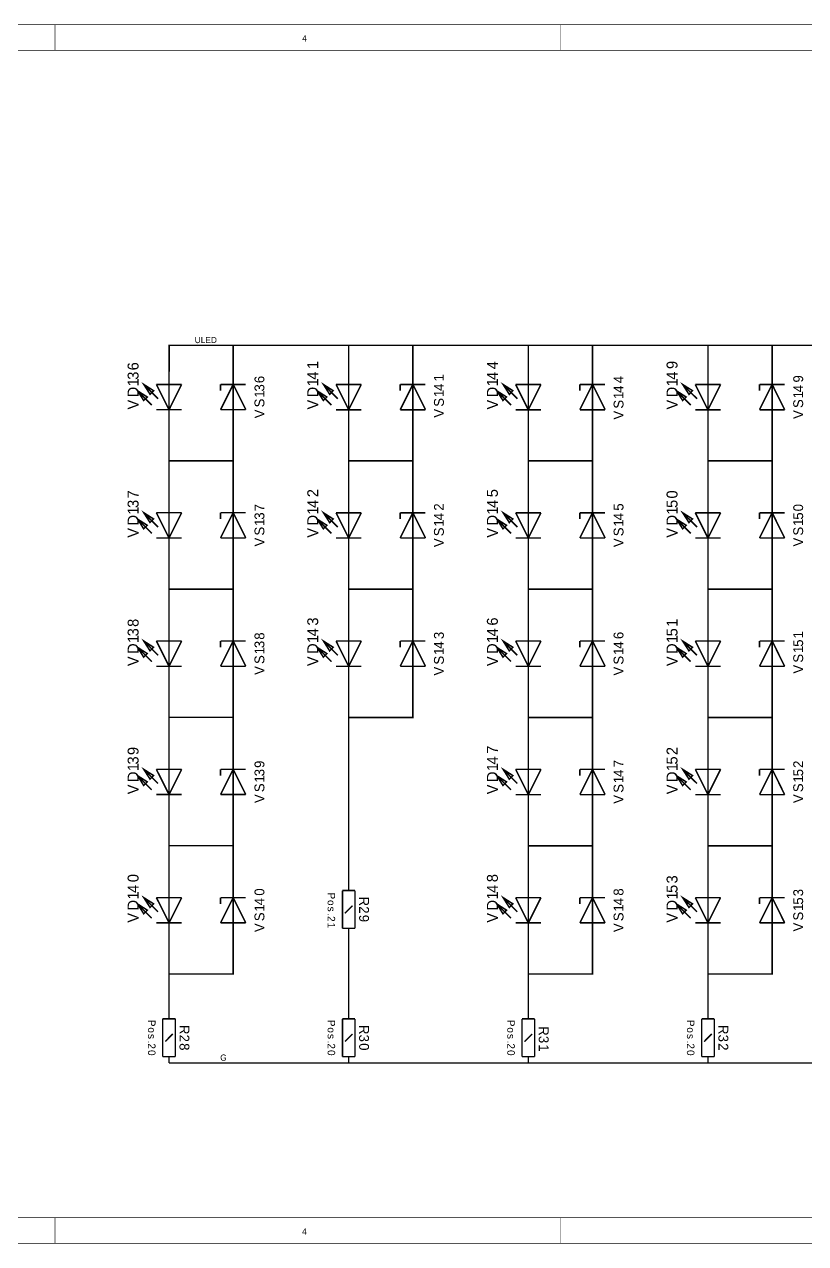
# Model space of a CAD drawing. Header units: millimetres. Extents: x 0 to 23.6, y 0 to 9.5.
# Drawn here: x 11.57 to 17.66, y 0 to 9.5 of the extents above; entities that cross this region are included whole.
import ezdxf

# ---------------------------------------------------------------- set-up
doc = ezdxf.new("R2010")
doc.units = ezdxf.units.MM
doc.header["$MEASUREMENT"] = 0
doc.layers.add('Sheet', color=255, linetype='Continuous')

msp = doc.modelspace()

# ---------------------------------------------------------------- linework, layer by layer
at = {"layer": 'Sheet'}
for points, const_width in [([(0, 9.4992), (0, 0), (23.622, 0), (23.622, 9.4992), (0, 9.4992), (0, 9.4992)], 0.0039), ([(0, 9.4992), (23.622, 9.4992), (23.622, 0), (0, 0), (0, 9.4992)], 0.0039), ([(0.2005, 9.2995), (0.2005, 0.1997), (23.4224, 0.1997), (23.4224, 9.2995), (0.2005, 9.2995), (0.2005, 9.2995)], 0.0039), ([(0.2005, 9.2995), (23.4224, 9.2995), (23.4224, 0.1997), (0.2005, 0.1997), (0.2005, 9.2995)], 0.0039), ([(12.5307, 6.597), (12.5027, 6.5695), (12.4543, 6.6459), (12.5307, 6.597)], 0.0118), ([(12.58, 6.6463), (12.552, 6.6183), (12.5032, 6.6952), (12.58, 6.6463)], 0.0118), ([(12.58, 6.6463), (12.552, 6.6183), (12.5032, 6.6952), (12.58, 6.6463)], 0.0039), ([(13.9305, 6.597), (13.9029, 6.5695), (13.8544, 6.6455), (13.9305, 6.597)], 0.0118), ([(13.9797, 6.6463), (13.9522, 6.6179), (13.9037, 6.6948), (13.9797, 6.6463)], 0.0118), ([(13.9797, 6.6463), (13.9522, 6.6179), (13.9037, 6.6948), (13.9797, 6.6463)], 0.0039), ([(15.3306, 6.597), (15.303, 6.5695), (15.2546, 6.6455), (15.3306, 6.597)], 0.0118), ([(15.3799, 6.6463), (15.3523, 6.6179), (15.3039, 6.6948), (15.3799, 6.6463)], 0.0118), ([(15.3799, 6.6463), (15.3523, 6.6179), (15.3039, 6.6948), (15.3799, 6.6463)], 0.0039), ([(16.7308, 6.597), (16.7032, 6.5695), (16.6547, 6.6455), (16.7308, 6.597)], 0.0118), ([(16.78, 6.6463), (16.7525, 6.6179), (16.7032, 6.6948), (16.78, 6.6463)], 0.0118), ([(16.78, 6.6463), (16.7525, 6.6179), (16.7032, 6.6948), (16.78, 6.6463)], 0.0039), ([(12.5307, 6.597), (12.5027, 6.5695), (12.4543, 6.6459), (12.5307, 6.597)], 0.0039), ([(13.9305, 6.597), (13.9029, 6.5695), (13.8544, 6.6455), (13.9305, 6.597)], 0.0039), ([(15.3306, 6.597), (15.303, 6.5695), (15.2546, 6.6455), (15.3306, 6.597)], 0.0039), ([(16.7308, 6.597), (16.7032, 6.5695), (16.6547, 6.6455), (16.7308, 6.597)], 0.0039), ([(12.58, 5.6464), (12.552, 5.6184), (12.5032, 5.6952), (12.58, 5.6464)], 0.0118), ([(13.9797, 5.6464), (13.9522, 5.618), (13.9037, 5.6948), (13.9797, 5.6464)], 0.0118), ([(15.3799, 5.6464), (15.3523, 5.618), (15.3039, 5.6948), (15.3799, 5.6464)], 0.0118), ([(16.78, 5.6464), (16.7525, 5.618), (16.7032, 5.6948), (16.78, 5.6464)], 0.0118), ([(12.5307, 5.5971), (12.5027, 5.5695), (12.4543, 5.646), (12.5307, 5.5971)], 0.0118), ([(12.5307, 5.5971), (12.5027, 5.5695), (12.4543, 5.646), (12.5307, 5.5971)], 0.0039), ([(12.58, 5.6464), (12.552, 5.6184), (12.5032, 5.6952), (12.58, 5.6464)], 0.0039), ([(13.9305, 5.5971), (13.9029, 5.5695), (13.8544, 5.6455), (13.9305, 5.5971)], 0.0118), ([(13.9305, 5.5971), (13.9029, 5.5695), (13.8544, 5.6455), (13.9305, 5.5971)], 0.0039), ([(13.9797, 5.6464), (13.9522, 5.618), (13.9037, 5.6948), (13.9797, 5.6464)], 0.0039), ([(15.3306, 5.5971), (15.303, 5.5695), (15.2546, 5.6455), (15.3306, 5.5971)], 0.0118), ([(15.3306, 5.5971), (15.303, 5.5695), (15.2546, 5.6455), (15.3306, 5.5971)], 0.0039), ([(15.3799, 5.6464), (15.3523, 5.618), (15.3039, 5.6948), (15.3799, 5.6464)], 0.0039), ([(16.7308, 5.5971), (16.7032, 5.5695), (16.6547, 5.6455), (16.7308, 5.5971)], 0.0118), ([(16.7308, 5.5971), (16.7032, 5.5695), (16.6547, 5.6455), (16.7308, 5.5971)], 0.0039), ([(16.78, 5.6464), (16.7525, 5.618), (16.7032, 5.6948), (16.78, 5.6464)], 0.0039), ([(12.5307, 4.5971), (12.5027, 4.5691), (12.4543, 4.646), (12.5307, 4.5971)], 0.0118), ([(12.58, 4.6464), (12.552, 4.6184), (12.5032, 4.6953), (12.58, 4.6464)], 0.0118), ([(12.58, 4.6464), (12.552, 4.6184), (12.5032, 4.6953), (12.58, 4.6464)], 0.0039), ([(13.9305, 4.5971), (13.9029, 4.5696), (13.8544, 4.6456), (13.9305, 4.5971)], 0.0118), ([(13.9797, 4.6464), (13.9522, 4.618), (13.9037, 4.6949), (13.9797, 4.6464)], 0.0118), ([(13.9797, 4.6464), (13.9522, 4.618), (13.9037, 4.6949), (13.9797, 4.6464)], 0.0039), ([(15.3306, 4.5971), (15.303, 4.5696), (15.2546, 4.6456), (15.3306, 4.5971)], 0.0118), ([(15.3799, 4.6464), (15.3523, 4.618), (15.3039, 4.6949), (15.3799, 4.6464)], 0.0118), ([(15.3799, 4.6464), (15.3523, 4.618), (15.3039, 4.6949), (15.3799, 4.6464)], 0.0039), ([(16.7308, 4.5971), (16.7032, 4.5696), (16.6547, 4.6456), (16.7308, 4.5971)], 0.0118), ([(16.78, 4.6464), (16.7525, 4.618), (16.7032, 4.6949), (16.78, 4.6464)], 0.0118), ([(16.78, 4.6464), (16.7525, 4.618), (16.7032, 4.6949), (16.78, 4.6464)], 0.0039), ([(12.5307, 4.5971), (12.5027, 4.5691), (12.4543, 4.646), (12.5307, 4.5971)], 0.0039), ([(13.9305, 4.5971), (13.9029, 4.5696), (13.8544, 4.6456), (13.9305, 4.5971)], 0.0039), ([(15.3306, 4.5971), (15.303, 4.5696), (15.2546, 4.6456), (15.3306, 4.5971)], 0.0039), ([(16.7308, 4.5971), (16.7032, 4.5696), (16.6547, 4.6456), (16.7308, 4.5971)], 0.0039), ([(12.58, 3.6465), (12.552, 3.6185), (12.5032, 3.6949), (12.58, 3.6465)], 0.0118), ([(15.3799, 3.6465), (15.3523, 3.6181), (15.3039, 3.6949), (15.3799, 3.6465)], 0.0118), ([(16.78, 3.6465), (16.7525, 3.6181), (16.7032, 3.6949), (16.78, 3.6465)], 0.0118), ([(12.5307, 3.5972), (12.5027, 3.5692), (12.4543, 3.646), (12.5307, 3.5972)], 0.0118), ([(12.5307, 3.5972), (12.5027, 3.5692), (12.4543, 3.646), (12.5307, 3.5972)], 0.0039), ([(12.58, 3.6465), (12.552, 3.6185), (12.5032, 3.6949), (12.58, 3.6465)], 0.0039), ([(15.3306, 3.5972), (15.303, 3.5688), (15.2546, 3.6456), (15.3306, 3.5972)], 0.0118), ([(15.3306, 3.5972), (15.303, 3.5688), (15.2546, 3.6456), (15.3306, 3.5972)], 0.0039), ([(15.3799, 3.6465), (15.3523, 3.6181), (15.3039, 3.6949), (15.3799, 3.6465)], 0.0039), ([(16.7308, 3.5972), (16.7032, 3.5688), (16.6547, 3.6456), (16.7308, 3.5972)], 0.0118), ([(16.7308, 3.5972), (16.7032, 3.5688), (16.6547, 3.6456), (16.7308, 3.5972)], 0.0039), ([(16.78, 3.6465), (16.7525, 3.6181), (16.7032, 3.6949), (16.78, 3.6465)], 0.0039), ([(12.5307, 2.5972), (12.5027, 2.5692), (12.4543, 2.6461), (12.5307, 2.5972)], 0.0118), ([(12.58, 2.6465), (12.552, 2.6185), (12.5032, 2.695), (12.58, 2.6465)], 0.0118), ([(12.58, 2.6465), (12.552, 2.6185), (12.5032, 2.695), (12.58, 2.6465)], 0.0039), ([(15.3306, 2.5972), (15.303, 2.5688), (15.2546, 2.6457), (15.3306, 2.5972)], 0.0118), ([(15.3799, 2.6465), (15.3523, 2.6181), (15.3039, 2.695), (15.3799, 2.6465)], 0.0118), ([(15.3799, 2.6465), (15.3523, 2.6181), (15.3039, 2.695), (15.3799, 2.6465)], 0.0039), ([(16.7308, 2.5972), (16.7032, 2.5688), (16.6547, 2.6457), (16.7308, 2.5972)], 0.0118), ([(16.78, 2.6465), (16.7525, 2.6181), (16.7032, 2.695), (16.78, 2.6465)], 0.0118), ([(16.78, 2.6465), (16.7525, 2.6181), (16.7032, 2.695), (16.78, 2.6465)], 0.0039), ([(12.5307, 2.5972), (12.5027, 2.5692), (12.4543, 2.6461), (12.5307, 2.5972)], 0.0039), ([(15.3306, 2.5972), (15.303, 2.5688), (15.2546, 2.6457), (15.3306, 2.5972)], 0.0039), ([(16.7308, 2.5972), (16.7032, 2.5688), (16.6547, 2.6457), (16.7308, 2.5972)], 0.0039)]:
    msp.add_lwpolyline(points, close=True, dxfattribs=dict(at, const_width=const_width))
for points, const_width in [([(11.811, 9.4996), (11.811, 9.2995)], 0.0039), ([(15.7483, 9.4992), (15.7483, 9.2995)], 0.0039), ([(12.7007, 6.7934), (12.7007, 6.9997), (13.2003, 6.9997), (14.1, 6.9997), (14.6005, 6.9997), (15.5002, 6.9997), (16.0006, 6.9997), (16.9003, 6.9997), (17.4008, 6.9997), (18.3005, 6.9997), (18.8001, 6.9997), (19.7006, 6.9997), (20.2002, 6.9997), (21.1008, 6.9997), (21.6004, 6.9997), (22.5001, 6.9997), (23.0005, 6.9997), (23.0005, 6.7934)], 0.0118), ([(13.2003, 6.7934), (13.2003, 6.9997)], 0.0118), ([(14.1, 6.7934), (14.1, 6.9997)], 0.0118), ([(14.6005, 6.7934), (14.6005, 6.9997)], 0.0118), ([(15.5002, 6.7934), (15.5002, 6.9997)], 0.0118), ([(16.0006, 6.9997), (16.0006, 6.7934)], 0.0118), ([(16.9003, 6.7934), (16.9003, 6.9997)], 0.0118), ([(17.4008, 6.9997), (17.4008, 6.7934)], 0.0118), ([(12.7003, 6.6952), (12.7003, 6.7934)], 0.0118), ([(13.2003, 6.6952), (13.2003, 6.7934)], 0.0118), ([(14.1, 6.6948), (14.1, 6.7934)], 0.0118), ([(14.6005, 6.6948), (14.6005, 6.7934)], 0.0118), ([(15.5002, 6.6948), (15.5002, 6.7934)], 0.0118), ([(16.0006, 6.6948), (16.0006, 6.7934)], 0.0118), ([(16.9003, 6.6948), (16.9003, 6.7934)], 0.0118), ([(17.4008, 6.6948), (17.4008, 6.7934)], 0.0118), ([(12.6147, 6.5837), (12.5032, 6.6952)], 0.0118), ([(12.58, 6.6463), (12.5032, 6.6952)], 0.0118), ([(12.552, 6.6183), (12.5032, 6.6952)], 0.0118), ([(12.6017, 6.6952), (12.7985, 6.6952)], 0.0118), ([(12.6017, 6.6952), (12.7003, 6.498)], 0.0118), ([(12.7985, 6.6952), (12.7003, 6.498)], 0.0118), ([(12.7003, 6.498), (12.7003, 6.6952)], 0.0118), ([(13.2985, 6.6952), (13.1017, 6.6952)], 0.0118), ([(13.1017, 6.498), (13.2003, 6.6952)], 0.0118), ([(13.1017, 6.6952), (13.1017, 6.6459)], 0.0118), ([(13.2003, 6.498), (13.2003, 6.6952)], 0.0118), ([(13.2003, 6.6952), (13.2985, 6.498)], 0.0118), ([(14.0148, 6.5837), (13.9037, 6.6948)], 0.0118), ([(13.9797, 6.6463), (13.9037, 6.6948)], 0.0118), ([(13.9522, 6.6179), (13.9037, 6.6948)], 0.0118), ([(14.0023, 6.6948), (14.1986, 6.6948)], 0.0118), ([(14.0023, 6.6948), (14.1, 6.4976)], 0.0118), ([(14.1986, 6.6948), (14.1, 6.4976)], 0.0118), ([(14.1, 6.4976), (14.1, 6.6948)], 0.0118), ([(14.699, 6.6948), (14.5019, 6.6948)], 0.0118), ([(14.5019, 6.4976), (14.6005, 6.6948)], 0.0118), ([(14.5019, 6.6948), (14.5019, 6.6455)], 0.0118), ([(14.6005, 6.4976), (14.6005, 6.6948)], 0.0118), ([(14.6005, 6.6948), (14.699, 6.4976)], 0.0118), ([(15.415, 6.5837), (15.3039, 6.6948)], 0.0118), ([(15.3799, 6.6463), (15.3039, 6.6948)], 0.0118), ([(15.3523, 6.6179), (15.3039, 6.6948)], 0.0118), ([(15.4016, 6.6948), (15.5988, 6.6948)], 0.0118), ([(15.4016, 6.6948), (15.5002, 6.4976)], 0.0118), ([(15.5988, 6.6948), (15.5002, 6.4976)], 0.0118), ([(15.5002, 6.4976), (15.5002, 6.6948)], 0.0118), ([(16.0992, 6.6948), (15.902, 6.6948)], 0.0118), ([(15.902, 6.4976), (16.0006, 6.6948)], 0.0118), ([(15.902, 6.6948), (15.902, 6.6455)], 0.0118), ([(16.0006, 6.4976), (16.0006, 6.6948)], 0.0118), ([(16.0006, 6.6948), (16.0992, 6.4976)], 0.0118), ([(16.8151, 6.5837), (16.7032, 6.6948)], 0.0118), ([(16.78, 6.6463), (16.7032, 6.6948)], 0.0118), ([(16.7525, 6.6179), (16.7032, 6.6948)], 0.0118), ([(16.8018, 6.6948), (16.9989, 6.6948)], 0.0118), ([(16.8018, 6.6948), (16.9003, 6.4976)], 0.0118), ([(16.9989, 6.6948), (16.9003, 6.4976)], 0.0118), ([(16.9003, 6.4976), (16.9003, 6.6948)], 0.0118), ([(17.4985, 6.6948), (17.3022, 6.6948)], 0.0118), ([(17.3022, 6.4976), (17.4008, 6.6948)], 0.0118), ([(17.3022, 6.6948), (17.3022, 6.6455)], 0.0118), ([(17.4008, 6.4976), (17.4008, 6.6948)], 0.0118), ([(17.4008, 6.6948), (17.4985, 6.4976)], 0.0118), ([(12.5654, 6.5344), (12.4543, 6.6459)], 0.0118), ([(13.9655, 6.5344), (13.8544, 6.6455)], 0.0118), ([(15.3657, 6.5344), (15.2546, 6.6455)], 0.0118), ([(16.7658, 6.5344), (16.6547, 6.6455)], 0.0118), ([(12.6017, 6.498), (12.7985, 6.498)], 0.0118), ([(12.7003, 6.498), (12.7003, 6.3999)], 0.0118), ([(13.2985, 6.498), (13.1017, 6.498)], 0.0118), ([(13.2003, 6.498), (13.2003, 6.3999)], 0.0118), ([(14.0023, 6.4976), (14.1986, 6.4976)], 0.0118), ([(14.1, 6.4976), (14.1, 6.3999)], 0.0118), ([(14.699, 6.4976), (14.5019, 6.4976)], 0.0118), ([(14.6005, 6.4976), (14.6005, 6.3999)], 0.0118), ([(15.4016, 6.4976), (15.5988, 6.4976)], 0.0118), ([(15.5002, 6.4976), (15.5002, 6.3999)], 0.0118), ([(16.0992, 6.4976), (15.902, 6.4976)], 0.0118), ([(16.0006, 6.4976), (16.0006, 6.3999)], 0.0118), ([(16.8018, 6.4976), (16.9989, 6.4976)], 0.0118), ([(16.9003, 6.4976), (16.9003, 6.3999)], 0.0118), ([(17.4985, 6.4976), (17.3022, 6.4976)], 0.0118), ([(17.4008, 6.4976), (17.4008, 6.3999)], 0.0118), ([(12.7003, 6.3999), (12.7003, 6.0996), (12.7003, 5.7934)], 0.0118), ([(13.2003, 6.3999), (13.2003, 6.0996), (13.2003, 5.7934)], 0.0118), ([(14.1, 6.3999), (14.1, 6.1), (14.1, 5.7934)], 0.0118), ([(14.6005, 6.3999), (14.6005, 6.1), (14.6005, 5.7934)], 0.0118), ([(15.5002, 6.3999), (15.5002, 6.1), (15.5002, 5.7934)], 0.0118), ([(16.0006, 6.3999), (16.0006, 6.1), (16.0006, 5.7934)], 0.0118), ([(16.9003, 6.3999), (16.9003, 6.1), (16.9003, 5.7934)], 0.0118), ([(17.4008, 6.3999), (17.4008, 6.1), (17.4008, 5.7934)], 0.0118), ([(13.2003, 6.0996), (12.7003, 6.0996)], 0.0118), ([(14.6005, 6.1), (14.1, 6.1)], 0.0118), ([(16.0006, 6.1), (15.5002, 6.1)], 0.0118), ([(17.4008, 6.1), (16.9003, 6.1)], 0.0118), ([(12.7003, 5.6952), (12.7003, 5.7934)], 0.0118), ([(13.2003, 5.6952), (13.2003, 5.7934)], 0.0118), ([(14.1, 5.6948), (14.1, 5.7934)], 0.0118), ([(14.6005, 5.6948), (14.6005, 5.7934)], 0.0118), ([(15.5002, 5.6948), (15.5002, 5.7934)], 0.0118), ([(16.0006, 5.6948), (16.0006, 5.7934)], 0.0118), ([(16.9003, 5.6948), (16.9003, 5.7934)], 0.0118), ([(17.4008, 5.6948), (17.4008, 5.7934)], 0.0118), ([(12.5654, 5.5344), (12.4543, 5.646)], 0.0118), ([(12.6147, 5.5837), (12.5032, 5.6952)], 0.0118), ([(12.58, 5.6464), (12.5032, 5.6952)], 0.0118), ([(12.552, 5.6184), (12.5032, 5.6952)], 0.0118), ([(12.6017, 5.6952), (12.7985, 5.6952)], 0.0118), ([(12.6017, 5.6952), (12.7003, 5.4981)], 0.0118), ([(12.7985, 5.6952), (12.7003, 5.4981)], 0.0118), ([(12.7003, 5.4981), (12.7003, 5.6952)], 0.0118), ([(13.2985, 5.6952), (13.1017, 5.6952)], 0.0118), ([(13.1017, 5.4981), (13.2003, 5.6952)], 0.0118), ([(13.1017, 5.6952), (13.1017, 5.646)], 0.0118), ([(13.2003, 5.4981), (13.2003, 5.6952)], 0.0118), ([(13.2003, 5.6952), (13.2985, 5.4981)], 0.0118), ([(13.9655, 5.5344), (13.8544, 5.6455)], 0.0118), ([(14.0148, 5.5837), (13.9037, 5.6948)], 0.0118), ([(13.9797, 5.6464), (13.9037, 5.6948)], 0.0118), ([(13.9522, 5.618), (13.9037, 5.6948)], 0.0118), ([(14.0023, 5.6948), (14.1986, 5.6948)], 0.0118), ([(14.0023, 5.6948), (14.1, 5.4977)], 0.0118), ([(14.1986, 5.6948), (14.1, 5.4977)], 0.0118), ([(14.1, 5.4977), (14.1, 5.6948)], 0.0118), ([(14.699, 5.6948), (14.5019, 5.6948)], 0.0118), ([(14.5019, 5.4977), (14.6005, 5.6948)], 0.0118), ([(14.5019, 5.6948), (14.5019, 5.6455)], 0.0118), ([(14.6005, 5.4977), (14.6005, 5.6948)], 0.0118), ([(14.6005, 5.6948), (14.699, 5.4977)], 0.0118), ([(15.3657, 5.5344), (15.2546, 5.6455)], 0.0118), ([(15.415, 5.5837), (15.3039, 5.6948)], 0.0118), ([(15.3799, 5.6464), (15.3039, 5.6948)], 0.0118), ([(15.3523, 5.618), (15.3039, 5.6948)], 0.0118), ([(15.4016, 5.6948), (15.5988, 5.6948)], 0.0118), ([(15.4016, 5.6948), (15.5002, 5.4977)], 0.0118), ([(15.5988, 5.6948), (15.5002, 5.4977)], 0.0118), ([(15.5002, 5.4977), (15.5002, 5.6948)], 0.0118), ([(16.0992, 5.6948), (15.902, 5.6948)], 0.0118), ([(15.902, 5.4977), (16.0006, 5.6948)], 0.0118), ([(15.902, 5.6948), (15.902, 5.6455)], 0.0118), ([(16.0006, 5.4977), (16.0006, 5.6948)], 0.0118), ([(16.0006, 5.6948), (16.0992, 5.4977)], 0.0118), ([(16.7658, 5.5344), (16.6547, 5.6455)], 0.0118), ([(16.8151, 5.5837), (16.7032, 5.6948)], 0.0118), ([(16.78, 5.6464), (16.7032, 5.6948)], 0.0118), ([(16.7525, 5.618), (16.7032, 5.6948)], 0.0118), ([(16.8018, 5.6948), (16.9989, 5.6948)], 0.0118), ([(16.8018, 5.6948), (16.9003, 5.4977)], 0.0118), ([(16.9989, 5.6948), (16.9003, 5.4977)], 0.0118), ([(16.9003, 5.4977), (16.9003, 5.6948)], 0.0118), ([(17.4985, 5.6948), (17.3022, 5.6948)], 0.0118), ([(17.3022, 5.4977), (17.4008, 5.6948)], 0.0118), ([(17.3022, 5.6948), (17.3022, 5.6455)], 0.0118), ([(17.4008, 5.4977), (17.4008, 5.6948)], 0.0118), ([(17.4008, 5.6948), (17.4985, 5.4977)], 0.0118), ([(12.6017, 5.4981), (12.7985, 5.4981)], 0.0118), ([(12.7003, 5.4981), (12.7003, 5.3999)], 0.0118), ([(13.2985, 5.4981), (13.1017, 5.4981)], 0.0118), ([(13.2003, 5.4981), (13.2003, 5.3999)], 0.0118), ([(14.0023, 5.4977), (14.1986, 5.4977)], 0.0118), ([(14.1, 5.4977), (14.1, 5.3999)], 0.0118), ([(14.699, 5.4977), (14.5019, 5.4977)], 0.0118), ([(14.6005, 5.4977), (14.6005, 5.3999)], 0.0118), ([(15.4016, 5.4977), (15.5988, 5.4977)], 0.0118), ([(15.5002, 5.4977), (15.5002, 5.3999)], 0.0118), ([(16.0992, 5.4977), (15.902, 5.4977)], 0.0118), ([(16.0006, 5.4977), (16.0006, 5.3999)], 0.0118), ([(16.8018, 5.4977), (16.9989, 5.4977)], 0.0118), ([(16.9003, 5.4977), (16.9003, 5.3999)], 0.0118), ([(17.4985, 5.4977), (17.3022, 5.4977)], 0.0118), ([(17.4008, 5.4977), (17.4008, 5.3999)], 0.0118), ([(12.7003, 5.3999), (12.7003, 5.0996), (12.7003, 4.7934)], 0.0118), ([(13.2003, 5.3999), (13.2003, 5.0996), (13.2003, 4.7934)], 0.0118), ([(14.1, 5.3999), (14.1, 5.0992), (14.1, 4.7934)], 0.0118), ([(14.6005, 5.3999), (14.6005, 5.0992), (14.6005, 4.7934)], 0.0118), ([(15.5002, 5.3999), (15.5002, 5.0992), (15.5002, 4.7934)], 0.0118), ([(16.0006, 5.3999), (16.0006, 5.0992), (16.0006, 4.7934)], 0.0118), ([(16.9003, 5.3999), (16.9003, 5.0992), (16.9003, 4.7934)], 0.0118), ([(17.4008, 5.3999), (17.4008, 5.0992), (17.4008, 4.7934)], 0.0118), ([(13.2003, 5.0996), (12.7003, 5.0996)], 0.0118), ([(14.6005, 5.0992), (14.1, 5.0992)], 0.0118), ([(16.0006, 5.0992), (15.5002, 5.0992)], 0.0118), ([(17.4008, 5.0992), (16.9003, 5.0992)], 0.0118), ([(12.7003, 4.6953), (12.7003, 4.7934)], 0.0118), ([(13.2003, 4.6953), (13.2003, 4.7934)], 0.0118), ([(14.1, 4.6949), (14.1, 4.7934)], 0.0118), ([(14.6005, 4.6949), (14.6005, 4.7934)], 0.0118), ([(15.5002, 4.6949), (15.5002, 4.7934)], 0.0118), ([(16.0006, 4.6949), (16.0006, 4.7934)], 0.0118), ([(16.9003, 4.6949), (16.9003, 4.7934)], 0.0118), ([(17.4008, 4.6949), (17.4008, 4.7934)], 0.0118), ([(12.6147, 4.5838), (12.5032, 4.6949)], 0.0118), ([(12.58, 4.6464), (12.5032, 4.6949)], 0.0118), ([(12.552, 4.6184), (12.5032, 4.6949)], 0.0118), ([(12.6017, 4.6953), (12.7985, 4.6953)], 0.0118), ([(12.6017, 4.6953), (12.7003, 4.4981)], 0.0118), ([(12.7985, 4.6953), (12.7003, 4.4981)], 0.0118), ([(12.7003, 4.4981), (12.7003, 4.6953)], 0.0118), ([(13.2985, 4.6953), (13.1017, 4.6953)], 0.0118), ([(13.1017, 4.4981), (13.2003, 4.6953)], 0.0118), ([(13.1017, 4.6953), (13.1017, 4.646)], 0.0118), ([(13.2003, 4.4981), (13.2003, 4.6953)], 0.0118), ([(13.2003, 4.6953), (13.2985, 4.4981)], 0.0118), ([(14.0148, 4.5838), (13.9037, 4.6949)], 0.0118), ([(13.9797, 4.6464), (13.9037, 4.6949)], 0.0118), ([(13.9522, 4.618), (13.9037, 4.6949)], 0.0118), ([(14.0023, 4.6949), (14.1986, 4.6949)], 0.0118), ([(14.0023, 4.6949), (14.1, 4.4977)], 0.0118), ([(14.1986, 4.6949), (14.1, 4.4977)], 0.0118), ([(14.1, 4.4977), (14.1, 4.6949)], 0.0118), ([(14.699, 4.6949), (14.5019, 4.6949)], 0.0118), ([(14.5019, 4.4977), (14.6005, 4.6949)], 0.0118), ([(14.5019, 4.6949), (14.5019, 4.6456)], 0.0118), ([(14.6005, 4.4977), (14.6005, 4.6949)], 0.0118), ([(14.6005, 4.6949), (14.699, 4.4977)], 0.0118), ([(15.415, 4.5838), (15.3039, 4.6949)], 0.0118), ([(15.3799, 4.6464), (15.3039, 4.6949)], 0.0118), ([(15.3523, 4.618), (15.3039, 4.6949)], 0.0118), ([(15.4016, 4.6949), (15.5988, 4.6949)], 0.0118), ([(15.4016, 4.6949), (15.5002, 4.4977)], 0.0118), ([(15.5988, 4.6949), (15.5002, 4.4977)], 0.0118), ([(15.5002, 4.4977), (15.5002, 4.6949)], 0.0118), ([(16.0992, 4.6949), (15.902, 4.6949)], 0.0118), ([(15.902, 4.4977), (16.0006, 4.6949)], 0.0118), ([(15.902, 4.6949), (15.902, 4.6456)], 0.0118), ([(16.0006, 4.4977), (16.0006, 4.6949)], 0.0118), ([(16.0006, 4.6949), (16.0992, 4.4977)], 0.0118), ([(16.8151, 4.5838), (16.7032, 4.6949)], 0.0118), ([(16.78, 4.6464), (16.7032, 4.6949)], 0.0118), ([(16.7525, 4.618), (16.7032, 4.6949)], 0.0118), ([(16.8018, 4.6949), (16.9989, 4.6949)], 0.0118), ([(16.8018, 4.6949), (16.9003, 4.4977)], 0.0118), ([(16.9989, 4.6949), (16.9003, 4.4977)], 0.0118), ([(16.9003, 4.4977), (16.9003, 4.6949)], 0.0118), ([(17.4985, 4.6949), (17.3022, 4.6949)], 0.0118), ([(17.3022, 4.4977), (17.4008, 4.6949)], 0.0118), ([(17.3022, 4.6949), (17.3022, 4.6456)], 0.0118), ([(17.4008, 4.4977), (17.4008, 4.6949)], 0.0118), ([(17.4008, 4.6949), (17.4985, 4.4977)], 0.0118), ([(12.5654, 4.5345), (12.4543, 4.646)], 0.0118), ([(13.9655, 4.5345), (13.8544, 4.6456)], 0.0118), ([(15.3657, 4.5345), (15.2546, 4.6456)], 0.0118), ([(16.7658, 4.5345), (16.6547, 4.6456)], 0.0118), ([(12.6017, 4.4981), (12.7985, 4.4981)], 0.0118), ([(12.7003, 4.4981), (12.7003, 4.4)], 0.0118), ([(13.2985, 4.4981), (13.1017, 4.4981)], 0.0118), ([(13.2003, 4.4981), (13.2003, 4.4)], 0.0118), ([(14.0023, 4.4977), (14.1986, 4.4977)], 0.0118), ([(14.1, 4.4977), (14.1, 4.4)], 0.0118), ([(14.699, 4.4977), (14.5019, 4.4977)], 0.0118), ([(14.6005, 4.4977), (14.6005, 4.4)], 0.0118), ([(15.4016, 4.4977), (15.5988, 4.4977)], 0.0118), ([(15.5002, 4.4977), (15.5002, 4.4)], 0.0118), ([(16.0992, 4.4977), (15.902, 4.4977)], 0.0118), ([(16.0006, 4.4977), (16.0006, 4.4)], 0.0118), ([(16.8018, 4.4977), (16.9989, 4.4977)], 0.0118), ([(16.9003, 4.4977), (16.9003, 4.4)], 0.0118), ([(17.4985, 4.4977), (17.3022, 4.4977)], 0.0118), ([(17.4008, 4.4977), (17.4008, 4.4)], 0.0118), ([(12.7003, 4.4), (12.7003, 4.0997), (12.7003, 3.7935)], 0.0118), ([(13.2003, 4.4), (13.2003, 4.0997), (13.2003, 3.7935)], 0.0118), ([(14.6005, 4.4), (14.6005, 4.0992), (14.1, 4.0992)], 0.0118), ([(14.1, 4.4), (14.1, 4.0992), (14.1, 2.7994)], 0.0118), ([(15.5002, 4.4), (15.5002, 4.0992), (15.5002, 3.7935)], 0.0118), ([(16.0006, 4.4), (16.0006, 4.0992), (16.0006, 3.7935)], 0.0118), ([(16.9003, 4.4), (16.9003, 4.0992), (16.9003, 3.7935)], 0.0118), ([(17.4008, 4.4), (17.4008, 4.0992), (17.4008, 3.7935)], 0.0118), ([(13.2003, 4.0997), (12.7003, 4.0997)], 0.0118), ([(16.0006, 4.0992), (15.5002, 4.0992)], 0.0118), ([(17.4008, 4.0992), (16.9003, 4.0992)], 0.0118), ([(12.7003, 3.6949), (12.7003, 3.7935)], 0.0118), ([(13.2003, 3.6949), (13.2003, 3.7935)], 0.0118), ([(15.5002, 3.6949), (15.5002, 3.7935)], 0.0118), ([(16.0006, 3.6949), (16.0006, 3.7935)], 0.0118), ([(16.9003, 3.6949), (16.9003, 3.7935)], 0.0118), ([(17.4008, 3.6949), (17.4008, 3.7935)], 0.0118), ([(12.5654, 3.5345), (12.4543, 3.646)], 0.0118), ([(12.6147, 3.5838), (12.5032, 3.6949)], 0.0118), ([(12.58, 3.6465), (12.5032, 3.6949)], 0.0118), ([(12.552, 3.6185), (12.5032, 3.6949)], 0.0118), ([(12.6017, 3.6949), (12.7985, 3.6949)], 0.0118), ([(12.6017, 3.6949), (12.7003, 3.4982)], 0.0118), ([(12.7985, 3.6949), (12.7003, 3.4982)], 0.0118), ([(12.7003, 3.4982), (12.7003, 3.6949)], 0.0118), ([(13.2985, 3.6949), (13.1017, 3.6949)], 0.0118), ([(13.1017, 3.4982), (13.2003, 3.6949)], 0.0118), ([(13.1017, 3.6949), (13.1017, 3.646)], 0.0118), ([(13.2003, 3.4982), (13.2003, 3.6949)], 0.0118), ([(13.2003, 3.6949), (13.2985, 3.4982)], 0.0118), ([(15.3657, 3.5345), (15.2546, 3.6456)], 0.0118), ([(15.415, 3.5838), (15.3039, 3.6949)], 0.0118), ([(15.3799, 3.6465), (15.3039, 3.6949)], 0.0118), ([(15.3523, 3.6181), (15.3039, 3.6949)], 0.0118), ([(15.4016, 3.6949), (15.5988, 3.6949)], 0.0118), ([(15.4016, 3.6949), (15.5002, 3.4978)], 0.0118), ([(15.5988, 3.6949), (15.5002, 3.4978)], 0.0118), ([(15.5002, 3.4978), (15.5002, 3.6949)], 0.0118), ([(16.0992, 3.6949), (15.902, 3.6949)], 0.0118), ([(15.902, 3.4978), (16.0006, 3.6949)], 0.0118), ([(15.902, 3.6949), (15.902, 3.6456)], 0.0118), ([(16.0006, 3.4978), (16.0006, 3.6949)], 0.0118), ([(16.0006, 3.6949), (16.0992, 3.4978)], 0.0118), ([(16.7658, 3.5345), (16.6547, 3.6456)], 0.0118), ([(16.8151, 3.5838), (16.7032, 3.6949)], 0.0118), ([(16.78, 3.6465), (16.7032, 3.6949)], 0.0118), ([(16.7525, 3.6181), (16.7032, 3.6949)], 0.0118), ([(16.8018, 3.6949), (16.9989, 3.6949)], 0.0118), ([(16.8018, 3.6949), (16.9003, 3.4978)], 0.0118), ([(16.9989, 3.6949), (16.9003, 3.4978)], 0.0118), ([(16.9003, 3.4978), (16.9003, 3.6949)], 0.0118), ([(17.4985, 3.6949), (17.3022, 3.6949)], 0.0118), ([(17.3022, 3.4978), (17.4008, 3.6949)], 0.0118), ([(17.3022, 3.6949), (17.3022, 3.6456)], 0.0118), ([(17.4008, 3.4978), (17.4008, 3.6949)], 0.0118), ([(17.4008, 3.6949), (17.4985, 3.4978)], 0.0118), ([(12.6017, 3.4982), (12.7985, 3.4982)], 0.0118), ([(12.7003, 3.4982), (12.7003, 3.4)], 0.0118), ([(13.2985, 3.4982), (13.1017, 3.4982)], 0.0118), ([(13.2003, 3.4982), (13.2003, 3.4)], 0.0118), ([(15.4016, 3.4978), (15.5988, 3.4978)], 0.0118), ([(15.5002, 3.4978), (15.5002, 3.4)], 0.0118), ([(16.0992, 3.4978), (15.902, 3.4978)], 0.0118), ([(16.0006, 3.4978), (16.0006, 3.4)], 0.0118), ([(16.8018, 3.4978), (16.9989, 3.4978)], 0.0118), ([(16.9003, 3.4978), (16.9003, 3.4)], 0.0118), ([(17.4985, 3.4978), (17.3022, 3.4978)], 0.0118), ([(17.4008, 3.4978), (17.4008, 3.4)], 0.0118), ([(12.7003, 3.4), (12.7003, 3.0997), (12.7003, 2.7935)], 0.0118), ([(13.2003, 3.4), (13.2003, 3.0997), (13.2003, 2.7935)], 0.0118), ([(15.5002, 3.4), (15.5002, 3.0993), (15.5002, 2.7935)], 0.0118), ([(16.0006, 3.4), (16.0006, 3.0993), (16.0006, 2.7935)], 0.0118), ([(16.9003, 3.4), (16.9003, 3.0993), (16.9003, 2.7935)], 0.0118), ([(17.4008, 3.4), (17.4008, 3.0993), (17.4008, 2.7935)], 0.0118), ([(13.2003, 3.0997), (12.7003, 3.0997)], 0.0118), ([(16.0006, 3.0993), (15.5002, 3.0993)], 0.0118), ([(17.4008, 3.0993), (16.9003, 3.0993)], 0.0118), ([(12.7003, 2.695), (12.7003, 2.7935)], 0.0118), ([(13.2003, 2.695), (13.2003, 2.7935)], 0.0118), ([(14.1, 2.7501), (14.1, 2.7994)], 0.0118), ([(15.5002, 2.695), (15.5002, 2.7935)], 0.0118), ([(16.0006, 2.695), (16.0006, 2.7935)], 0.0118), ([(16.9003, 2.695), (16.9003, 2.7935)], 0.0118), ([(17.4008, 2.695), (17.4008, 2.7935)], 0.0118), ([(12.6147, 2.5838), (12.5032, 2.695)], 0.0118), ([(12.58, 2.6465), (12.5032, 2.695)], 0.0118), ([(12.552, 2.6185), (12.5032, 2.695)], 0.0118), ([(12.6017, 2.695), (12.7985, 2.695)], 0.0118), ([(12.6017, 2.695), (12.7003, 2.4982)], 0.0118), ([(12.7985, 2.695), (12.7003, 2.4982)], 0.0118), ([(12.7003, 2.4982), (12.7003, 2.695)], 0.0118), ([(13.2985, 2.695), (13.1017, 2.695)], 0.0118), ([(13.1017, 2.4982), (13.2003, 2.695)], 0.0118), ([(13.1017, 2.695), (13.1017, 2.6461)], 0.0118), ([(13.2003, 2.4982), (13.2003, 2.695)], 0.0118), ([(13.2003, 2.695), (13.2985, 2.4982)], 0.0118), ([(14.0516, 2.4552), (14.0516, 2.7501)], 0.0118), ([(14.0516, 2.7501), (14.1493, 2.7501)], 0.0118), ([(14.1493, 2.7501), (14.1493, 2.4552)], 0.0118), ([(15.415, 2.5838), (15.3039, 2.695)], 0.0118), ([(15.3799, 2.6465), (15.3039, 2.695)], 0.0118), ([(15.3523, 2.6181), (15.3039, 2.695)], 0.0118), ([(15.4016, 2.695), (15.5988, 2.695)], 0.0118), ([(15.4016, 2.695), (15.5002, 2.4978)], 0.0118), ([(15.5988, 2.695), (15.5002, 2.4978)], 0.0118), ([(15.5002, 2.4978), (15.5002, 2.695)], 0.0118), ([(16.0992, 2.695), (15.902, 2.695)], 0.0118), ([(15.902, 2.4978), (16.0006, 2.695)], 0.0118), ([(15.902, 2.695), (15.902, 2.6457)], 0.0118), ([(16.0006, 2.4978), (16.0006, 2.695)], 0.0118), ([(16.0006, 2.695), (16.0992, 2.4978)], 0.0118), ([(16.8151, 2.5838), (16.7032, 2.695)], 0.0118), ([(16.78, 2.6465), (16.7032, 2.695)], 0.0118), ([(16.7525, 2.6181), (16.7032, 2.695)], 0.0118), ([(16.8018, 2.695), (16.9989, 2.695)], 0.0118), ([(16.8018, 2.695), (16.9003, 2.4978)], 0.0118), ([(16.9989, 2.695), (16.9003, 2.4978)], 0.0118), ([(16.9003, 2.4978), (16.9003, 2.695)], 0.0118), ([(17.4985, 2.695), (17.3022, 2.695)], 0.0118), ([(17.3022, 2.4978), (17.4008, 2.695)], 0.0118), ([(17.3022, 2.695), (17.3022, 2.6457)], 0.0118), ([(17.4008, 2.4978), (17.4008, 2.695)], 0.0118), ([(17.4008, 2.695), (17.4985, 2.4978)], 0.0118), ([(12.5654, 2.5346), (12.4543, 2.6461)], 0.0118), ([(14.1301, 2.6323), (14.0708, 2.573)], 0.0118), ([(15.3657, 2.5346), (15.2546, 2.6457)], 0.0118), ([(16.7658, 2.5346), (16.6547, 2.6457)], 0.0118), ([(12.6017, 2.4982), (12.7985, 2.4982)], 0.0118), ([(12.7003, 2.4982), (12.7003, 2.4001)], 0.0118), ([(13.2985, 2.4982), (13.1017, 2.4982)], 0.0118), ([(13.2003, 2.4982), (13.2003, 2.4001)], 0.0118), ([(15.4016, 2.4978), (15.5988, 2.4978)], 0.0118), ([(15.5002, 2.4978), (15.5002, 2.4001)], 0.0118), ([(16.0992, 2.4978), (15.902, 2.4978)], 0.0118), ([(16.0006, 2.4978), (16.0006, 2.4001)], 0.0118), ([(16.8018, 2.4978), (16.9989, 2.4978)], 0.0118), ([(16.9003, 2.4978), (16.9003, 2.4001)], 0.0118), ([(17.4985, 2.4978), (17.3022, 2.4978)], 0.0118), ([(17.4008, 2.4978), (17.4008, 2.4001)], 0.0118), ([(13.2003, 2.4001), (13.2003, 2.0997), (12.7003, 2.0997)], 0.0118), ([(12.7003, 2.4001), (12.7003, 2.0997), (12.7003, 1.7998)], 0.0118), ([(14.1493, 2.4552), (14.0516, 2.4552)], 0.0118), ([(14.1, 2.4552), (14.1, 2.4059)], 0.0118), ([(14.1, 2.4059), (14.1, 1.7994)], 0.0118), ([(16.0006, 2.4001), (16.0006, 2.0993), (15.5002, 2.0993)], 0.0118), ([(15.5002, 2.4001), (15.5002, 2.0993), (15.5002, 1.7994)], 0.0118), ([(17.4008, 2.4001), (17.4008, 2.0993), (16.9003, 2.0993)], 0.0118), ([(16.9003, 2.4001), (16.9003, 2.0993), (16.9003, 1.7994)], 0.0118), ([(12.7003, 1.7505), (12.7003, 1.7998)], 0.0118), ([(12.651, 1.4552), (12.651, 1.7505)], 0.0118), ([(12.651, 1.7505), (12.7496, 1.7505)], 0.0118), ([(12.7496, 1.7505), (12.7496, 1.4552)], 0.0118), ([(14.0516, 1.4552), (14.0516, 1.7501)], 0.0118), ([(14.0516, 1.7501), (14.1493, 1.7501)], 0.0118), ([(14.1, 1.7501), (14.1, 1.7994)], 0.0118), ([(14.1493, 1.7501), (14.1493, 1.4552)], 0.0118), ([(15.4509, 1.4552), (15.4509, 1.7501)], 0.0118), ([(15.4509, 1.7501), (15.5495, 1.7501)], 0.0118), ([(15.5002, 1.7501), (15.5002, 1.7994)], 0.0118), ([(15.5495, 1.7501), (15.5495, 1.4552)], 0.0118), ([(16.8511, 1.4552), (16.8511, 1.7501)], 0.0118), ([(16.8511, 1.7501), (16.9496, 1.7501)], 0.0118), ([(16.9003, 1.7501), (16.9003, 1.7994)], 0.0118), ([(16.9496, 1.7501), (16.9496, 1.4552)], 0.0118), ([(12.7296, 1.6328), (12.6707, 1.5734)], 0.0118), ([(14.1301, 1.6323), (14.0708, 1.573)], 0.0118), ([(15.5303, 1.6323), (15.471, 1.573)], 0.0118), ([(16.9296, 1.6323), (16.8711, 1.573)], 0.0118), ([(12.7496, 1.4552), (12.651, 1.4552)], 0.0118), ([(12.7003, 1.4552), (12.7003, 1.4064)], 0.0118), ([(14.1493, 1.4552), (14.0516, 1.4552)], 0.0118), ([(14.1, 1.4552), (14.1, 1.406)], 0.0118), ([(15.5495, 1.4552), (15.4509, 1.4552)], 0.0118), ([(15.5002, 1.4552), (15.5002, 1.406)], 0.0118), ([(16.9496, 1.4552), (16.8511, 1.4552)], 0.0118), ([(16.9003, 1.4552), (16.9003, 1.406)], 0.0118), ([(12.7007, 1.406), (14.1, 1.406), (15.5002, 1.406), (16.9003, 1.406), (18.3005, 1.406), (19.7006, 1.406), (21.1008, 1.406), (22.5001, 1.406)], 0.0118), ([(11.811, 0), (11.811, 0.2001)], 0.0039), ([(15.7483, 0), (15.7483, 0.1997)], 0.0039)]:
    msp.add_lwpolyline(points, dxfattribs=dict(at, const_width=const_width))

# ---------------------------------------------------------------- texts
for s, height, p in [('4', 0.0485, (13.7375, 9.368)), ('ULED', 0.04845, (12.9004, 7.0172)), ('G', 0.0485, (13.0992, 1.4235)), ('4', 0.0485, (13.7375, 0.0685))]:
    msp.add_text(s, height=height, dxfattribs=at).set_placement(p)
for s, height, rotation, p in [('6', 0.0852, 90, (12.4626, 6.805)), ('1', 0.0852, 90, (13.8628, 6.8151)), ('4', 0.0852, 90, (15.2629, 6.8134)), ('9', 0.0852, 90, (16.6631, 6.8151)), ('3', 0.0852, 90, (12.4626, 6.7315)), ('6', 0.0769, 90, (13.4434, 6.7048)), ('4', 0.0852, 90, (13.8628, 6.7315)), ('1', 0.0769, 90, (14.8419, 6.7182)), ('4', 0.0852, 90, (15.2629, 6.7299)), ('4', 0.0769, 90, (16.242, 6.7048)), ('4', 0.0852, 90, (16.6631, 6.7315)), ('9', 0.0769, 90, (17.6422, 6.7098)), ('1', 0.0852, 90, (12.4626, 6.6797)), ('D', 0.0852, 90, (12.4626, 6.5945)), ('3', 0.0769, 90, (13.4434, 6.6396)), ('1', 0.0852, 90, (13.8628, 6.6797)), ('D', 0.0852, 90, (13.8628, 6.5945)), ('4', 0.0769, 90, (14.8419, 6.6447)), ('1', 0.0852, 90, (15.2629, 6.6797)), ('D', 0.0852, 90, (15.2629, 6.5945)), ('4', 0.0769, 90, (16.242, 6.6296)), ('1', 0.0852, 90, (16.6631, 6.6797)), ('D', 0.0852, 90, (16.6631, 6.5945)), ('4', 0.0769, 90, (17.6422, 6.6346)), ('V', 0.0852, 90, (12.4626, 6.4993)), ('S', 0.0769, 90, (13.4434, 6.516)), ('1', 0.0769, 90, (13.4434, 6.5912)), ('V', 0.0852, 90, (13.8628, 6.4993)), ('S', 0.0769, 90, (14.8419, 6.521)), ('1', 0.0769, 90, (14.8419, 6.5962)), ('V', 0.0852, 90, (15.2629, 6.4993)), ('S', 0.0769, 90, (16.242, 6.506)), ('1', 0.0769, 90, (16.242, 6.5812)), ('V', 0.0852, 90, (16.6631, 6.4993)), ('S', 0.0769, 90, (17.6422, 6.511)), ('1', 0.0769, 90, (17.6422, 6.5862)), ('V', 0.0769, 90, (13.4434, 6.4308)), ('V', 0.0769, 90, (14.8419, 6.4358)), ('V', 0.0769, 90, (16.242, 6.4208)), ('V', 0.0769, 90, (17.6422, 6.4258)), ('7', 0.0852, 90, (12.4626, 5.8059)), ('2', 0.0852, 90, (13.8628, 5.816)), ('5', 0.0852, 90, (15.2629, 5.816)), ('0', 0.0852, 90, (16.6631, 5.8059)), ('3', 0.0852, 90, (12.4626, 5.7324)), ('1', 0.0852, 90, (12.4626, 5.6806)), ('7', 0.0769, 90, (13.4434, 5.7057)), ('4', 0.0852, 90, (13.8628, 5.7324)), ('1', 0.0852, 90, (13.8628, 5.6806)), ('2', 0.0769, 90, (14.8419, 5.7107)), ('4', 0.0852, 90, (15.2629, 5.7324)), ('1', 0.0852, 90, (15.2629, 5.6806)), ('5', 0.0769, 90, (16.242, 5.7107)), ('5', 0.0852, 90, (16.6631, 5.7324)), ('1', 0.0852, 90, (16.6631, 5.6806)), ('0', 0.0769, 90, (17.6422, 5.7057)), ('D', 0.0852, 90, (12.4626, 5.5954)), ('3', 0.0769, 90, (13.4434, 5.6405)), ('1', 0.0769, 90, (13.4434, 5.5921)), ('D', 0.0852, 90, (13.8628, 5.5954)), ('4', 0.0769, 90, (14.8419, 5.6355)), ('1', 0.0769, 90, (14.8419, 5.5871)), ('D', 0.0852, 90, (15.2629, 5.5954)), ('4', 0.0769, 90, (16.242, 5.6355)), ('1', 0.0769, 90, (16.242, 5.5871)), ('D', 0.0852, 90, (16.6631, 5.5954)), ('5', 0.0769, 90, (17.6422, 5.6405)), ('1', 0.0769, 90, (17.6422, 5.5921)), ('V', 0.0852, 90, (12.4626, 5.5002)), ('S', 0.0769, 90, (13.4434, 5.5169)), ('V', 0.0852, 90, (13.8628, 5.5002)), ('S', 0.0769, 90, (14.8419, 5.5119)), ('V', 0.0852, 90, (15.2629, 5.5002)), ('S', 0.0769, 90, (16.242, 5.5119)), ('V', 0.0852, 90, (16.6631, 5.5002)), ('S', 0.0769, 90, (17.6422, 5.5169)), ('V', 0.0769, 90, (13.4434, 5.4317)), ('V', 0.0769, 90, (14.8419, 5.4267)), ('V', 0.0769, 90, (16.242, 5.4267)), ('V', 0.0769, 90, (17.6422, 5.4317)), ('8', 0.0852, 90, (12.4626, 4.8051)), ('3', 0.0852, 90, (13.8628, 4.8152)), ('6', 0.0852, 90, (15.2629, 4.8152)), ('1', 0.0852, 90, (16.6631, 4.8051)), ('3', 0.0852, 90, (12.4626, 4.7316)), ('8', 0.0769, 90, (13.4434, 4.7049)), ('4', 0.0852, 90, (13.8628, 4.7316)), ('3', 0.0769, 90, (14.8419, 4.7099)), ('4', 0.0852, 90, (15.2629, 4.7316)), ('6', 0.0769, 90, (16.242, 4.7099)), ('5', 0.0852, 90, (16.6631, 4.7316)), ('1', 0.0769, 90, (17.6422, 4.7149)), ('1', 0.0852, 90, (12.4626, 4.6798)), ('D', 0.0852, 90, (12.4626, 4.5946)), ('3', 0.0769, 90, (13.4434, 4.6397)), ('1', 0.0852, 90, (13.8628, 4.6798)), ('D', 0.0852, 90, (13.8628, 4.5946)), ('4', 0.0769, 90, (14.8419, 4.6347)), ('1', 0.0852, 90, (15.2629, 4.6798)), ('D', 0.0852, 90, (15.2629, 4.5946)), ('4', 0.0769, 90, (16.242, 4.6347)), ('1', 0.0852, 90, (16.6631, 4.6798)), ('D', 0.0852, 90, (16.6631, 4.5946)), ('5', 0.0769, 90, (17.6422, 4.6498)), ('V', 0.0852, 90, (12.4626, 4.4994)), ('S', 0.0769, 90, (13.4434, 4.5161)), ('1', 0.0769, 90, (13.4434, 4.5913)), ('V', 0.0852, 90, (13.8628, 4.4994)), ('S', 0.0769, 90, (14.8419, 4.5111)), ('1', 0.0769, 90, (14.8419, 4.5863)), ('V', 0.0852, 90, (15.2629, 4.4994)), ('S', 0.0769, 90, (16.242, 4.5111)), ('1', 0.0769, 90, (16.242, 4.5863)), ('V', 0.0852, 90, (16.6631, 4.4994)), ('S', 0.0769, 90, (17.6422, 4.5261)), ('1', 0.0769, 90, (17.6422, 4.6013)), ('V', 0.0769, 90, (13.4434, 4.4309)), ('V', 0.0769, 90, (14.8419, 4.4259)), ('V', 0.0769, 90, (16.242, 4.4259)), ('V', 0.0769, 90, (17.6422, 4.4409)), ('9', 0.0852, 90, (12.4626, 3.806)), ('7', 0.0852, 90, (15.2629, 3.816)), ('2', 0.0852, 90, (16.6631, 3.806)), ('3', 0.0852, 90, (12.4626, 3.7325)), ('1', 0.0852, 90, (12.4626, 3.6807)), ('9', 0.0769, 90, (13.4434, 3.7058)), ('4', 0.0852, 90, (15.2629, 3.7325)), ('1', 0.0852, 90, (15.2629, 3.6807)), ('7', 0.0769, 90, (16.242, 3.7108)), ('5', 0.0852, 90, (16.6631, 3.7325)), ('1', 0.0852, 90, (16.6631, 3.6807)), ('2', 0.0769, 90, (17.6422, 3.7058)), ('D', 0.0852, 90, (12.4626, 3.5955)), ('3', 0.0769, 90, (13.4434, 3.6406)), ('1', 0.0769, 90, (13.4434, 3.5922)), ('D', 0.0852, 90, (15.2629, 3.5955)), ('4', 0.0769, 90, (16.242, 3.6356)), ('1', 0.0769, 90, (16.242, 3.5871)), ('D', 0.0852, 90, (16.6631, 3.5955)), ('5', 0.0769, 90, (17.6422, 3.6406)), ('1', 0.0769, 90, (17.6422, 3.5922)), ('V', 0.0852, 90, (12.4626, 3.5003)), ('S', 0.0769, 90, (13.4434, 3.517)), ('V', 0.0852, 90, (15.2629, 3.5003)), ('S', 0.0769, 90, (16.242, 3.512)), ('V', 0.0852, 90, (16.6631, 3.5003)), ('S', 0.0769, 90, (17.6422, 3.517)), ('V', 0.0769, 90, (13.4434, 3.4318)), ('V', 0.0769, 90, (16.242, 3.4267)), ('V', 0.0769, 90, (17.6422, 3.4318)), ('0', 0.0852, 90, (12.4626, 2.8152)), ('8', 0.0852, 90, (15.2629, 2.8152)), ('3', 0.0852, 90, (16.6631, 2.8052)), ('4', 0.0852, 90, (12.4626, 2.7317)), ('0', 0.0769, 90, (13.4434, 2.71)), ('4', 0.0852, 90, (15.2629, 2.7317)), ('8', 0.0769, 90, (16.242, 2.71)), ('5', 0.0852, 90, (16.6631, 2.7317)), ('3', 0.0769, 90, (17.6422, 2.705)), ('1', 0.0852, 90, (12.4626, 2.6799)), ('D', 0.0852, 90, (12.4626, 2.5947)), ('4', 0.0769, 90, (13.4434, 2.6348)), ('o', 0.0585, 270, (13.9363, 2.6766)), ('P', 0.0585, 270, (13.9363, 2.7351)), ('R', 0.0769, 270, (14.1819, 2.7033)), ('1', 0.0852, 90, (15.2629, 2.6799)), ('D', 0.0852, 90, (15.2629, 2.5947)), ('4', 0.0769, 90, (16.242, 2.6348)), ('1', 0.0852, 90, (16.6631, 2.6799)), ('D', 0.0852, 90, (16.6631, 2.5947)), ('5', 0.0769, 90, (17.6422, 2.6398)), ('V', 0.0852, 90, (12.4626, 2.4995)), ('S', 0.0769, 90, (13.4434, 2.5112)), ('1', 0.0769, 90, (13.4434, 2.5864)), ('s', 0.0585, 270, (13.9363, 2.6248)), ('2', 0.0769, 270, (14.1819, 2.6281)), ('V', 0.0852, 90, (15.2629, 2.4995)), ('S', 0.0769, 90, (16.242, 2.5112)), ('1', 0.0769, 90, (16.242, 2.5864)), ('V', 0.0852, 90, (16.6631, 2.4995)), ('S', 0.0769, 90, (17.6422, 2.5162)), ('1', 0.0769, 90, (17.6422, 2.5914)), ('V', 0.0769, 90, (13.4434, 2.426)), ('.', 0.0585, 270, (13.9363, 2.573)), ('2', 0.0585, 270, (13.9363, 2.5513)), ('1', 0.0585, 270, (13.9363, 2.4995)), ('9', 0.0769, 270, (14.1819, 2.5613)), ('V', 0.0769, 90, (16.242, 2.426)), ('V', 0.0769, 90, (17.6422, 2.431)), ('P', 0.0585, 270, (12.5362, 1.7426)), ('P', 0.0585, 270, (13.9363, 1.7426)), ('P', 0.0585, 270, (15.3365, 1.7426)), ('P', 0.0585, 270, (16.7366, 1.7426)), ('o', 0.0585, 270, (12.5362, 1.6841)), ('s', 0.0585, 270, (12.5362, 1.6323)), ('R', 0.0769, 270, (12.7818, 1.7025)), ('2', 0.0769, 270, (12.7818, 1.6273)), ('o', 0.0585, 270, (13.9363, 1.6841)), ('s', 0.0585, 270, (13.9363, 1.6323)), ('3', 0.0769, 270, (14.1819, 1.6273)), ('R', 0.0769, 270, (14.1819, 1.7025)), ('o', 0.0585, 270, (15.3365, 1.6841)), ('s', 0.0585, 270, (15.3365, 1.6323)), ('R', 0.0769, 270, (15.5821, 1.6925)), ('o', 0.0585, 270, (16.7366, 1.6841)), ('s', 0.0585, 270, (16.7366, 1.6323)), ('3', 0.0769, 270, (16.9822, 1.6273)), ('R', 0.0769, 270, (16.9822, 1.7025)), ('.', 0.0585, 270, (12.5362, 1.5805)), ('2', 0.0585, 270, (12.5362, 1.5588)), ('8', 0.0769, 270, (12.7818, 1.5605)), ('.', 0.0585, 270, (13.9363, 1.5805)), ('2', 0.0585, 270, (13.9363, 1.5588)), ('0', 0.0769, 270, (14.1819, 1.5605)), ('.', 0.0585, 270, (15.3365, 1.5805)), ('2', 0.0585, 270, (15.3365, 1.5588)), ('3', 0.0769, 270, (15.5821, 1.6173)), ('1', 0.0769, 270, (15.5821, 1.5521)), ('.', 0.0585, 270, (16.7366, 1.5805)), ('2', 0.0585, 270, (16.7366, 1.5588)), ('2', 0.0769, 270, (16.9822, 1.5605)), ('0', 0.0585, 270, (12.5362, 1.507)), ('0', 0.0585, 270, (13.9363, 1.507)), ('0', 0.0585, 270, (15.3365, 1.507)), ('0', 0.0585, 270, (16.7366, 1.507))]:
    msp.add_text(s, height=height, rotation=rotation, dxfattribs=at).set_placement(p)

doc.saveas('drawing.dxf')
